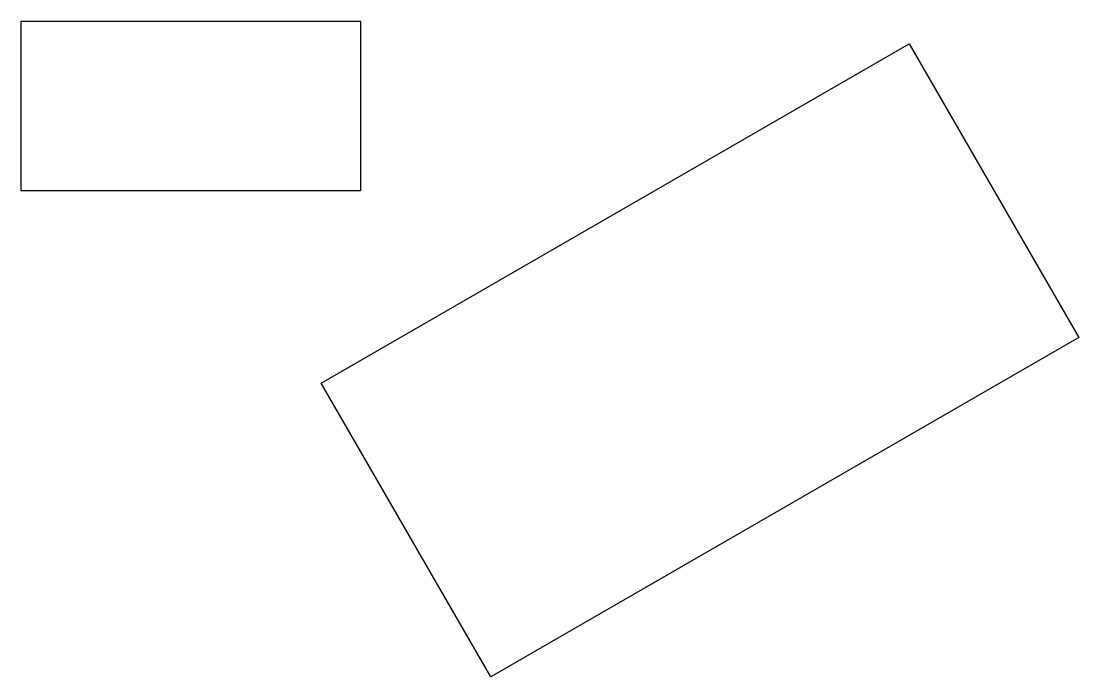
# Model space of a CAD drawing. Units: millimetres at full size, sheet at 1:100. Extents: x -15551 to 22604, y -21037 to 2633.
import ezdxf

# ---------------------------------------------------------------- set-up
doc = ezdxf.new("R2010")
doc.units = ezdxf.units.MM
doc.header["$LTSCALE"] = 100
doc.layers.add('0-0', color=7, linetype='Continuous')

msp = doc.modelspace()

# ---------------------------------------------------------------- linework, layer by layer
at = {"layer": '0-0'}
for points in [[(-15551, 2632.7), (-3306.1, 2632.7), (-3306.1, -3489.8), (-15551, -3489.8)], [(-4726.8, -10432.5), (16481.9, 1812.4), (22604.4, -8792), (1395.6, -21036.9)]]:
    msp.add_lwpolyline(points, close=True, dxfattribs=at)

doc.saveas('drawing.dxf')
